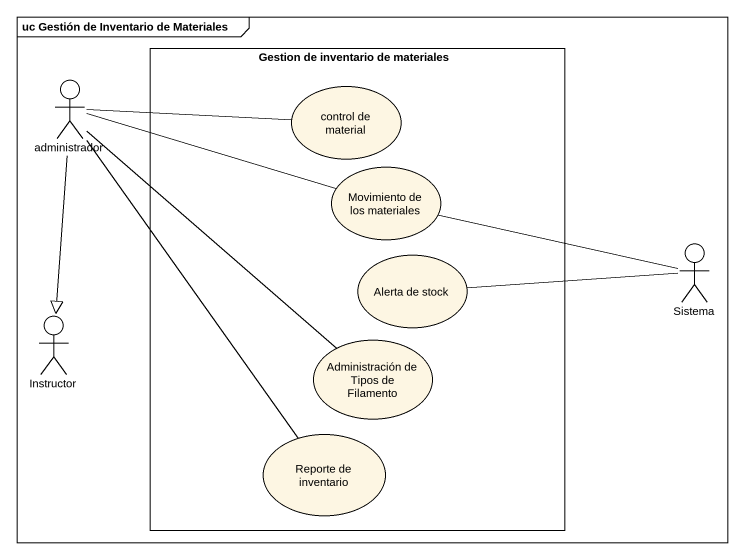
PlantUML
@startuml
mainframe uc Gestión de Inventario de Materiales
rectangle "Gestion de inventario de materiales" as Gestion_de_inventario_de {
  usecase "control de material" as control_de_material
  usecase "Movimiento de los materiales" as Movimiento_de_los_materiales
  usecase "Alerta de stock" as Alerta_de_stock
  usecase "Administración de Tipos de Filamento" as Administración_de_Tipos_de
  usecase "Reporte de inventario" as Reporte_de_inventario
}
actor administrador
actor Sistema
actor Instructor
administrador -right- control_de_material
administrador -right- Movimiento_de_los_materiales
administrador --|> Instructor
administrador -- Administración_de_Tipos_de
administrador -- Reporte_de_inventario
Sistema -left- Movimiento_de_los_materiales
Sistema -left- Alerta_de_stock
@enduml
